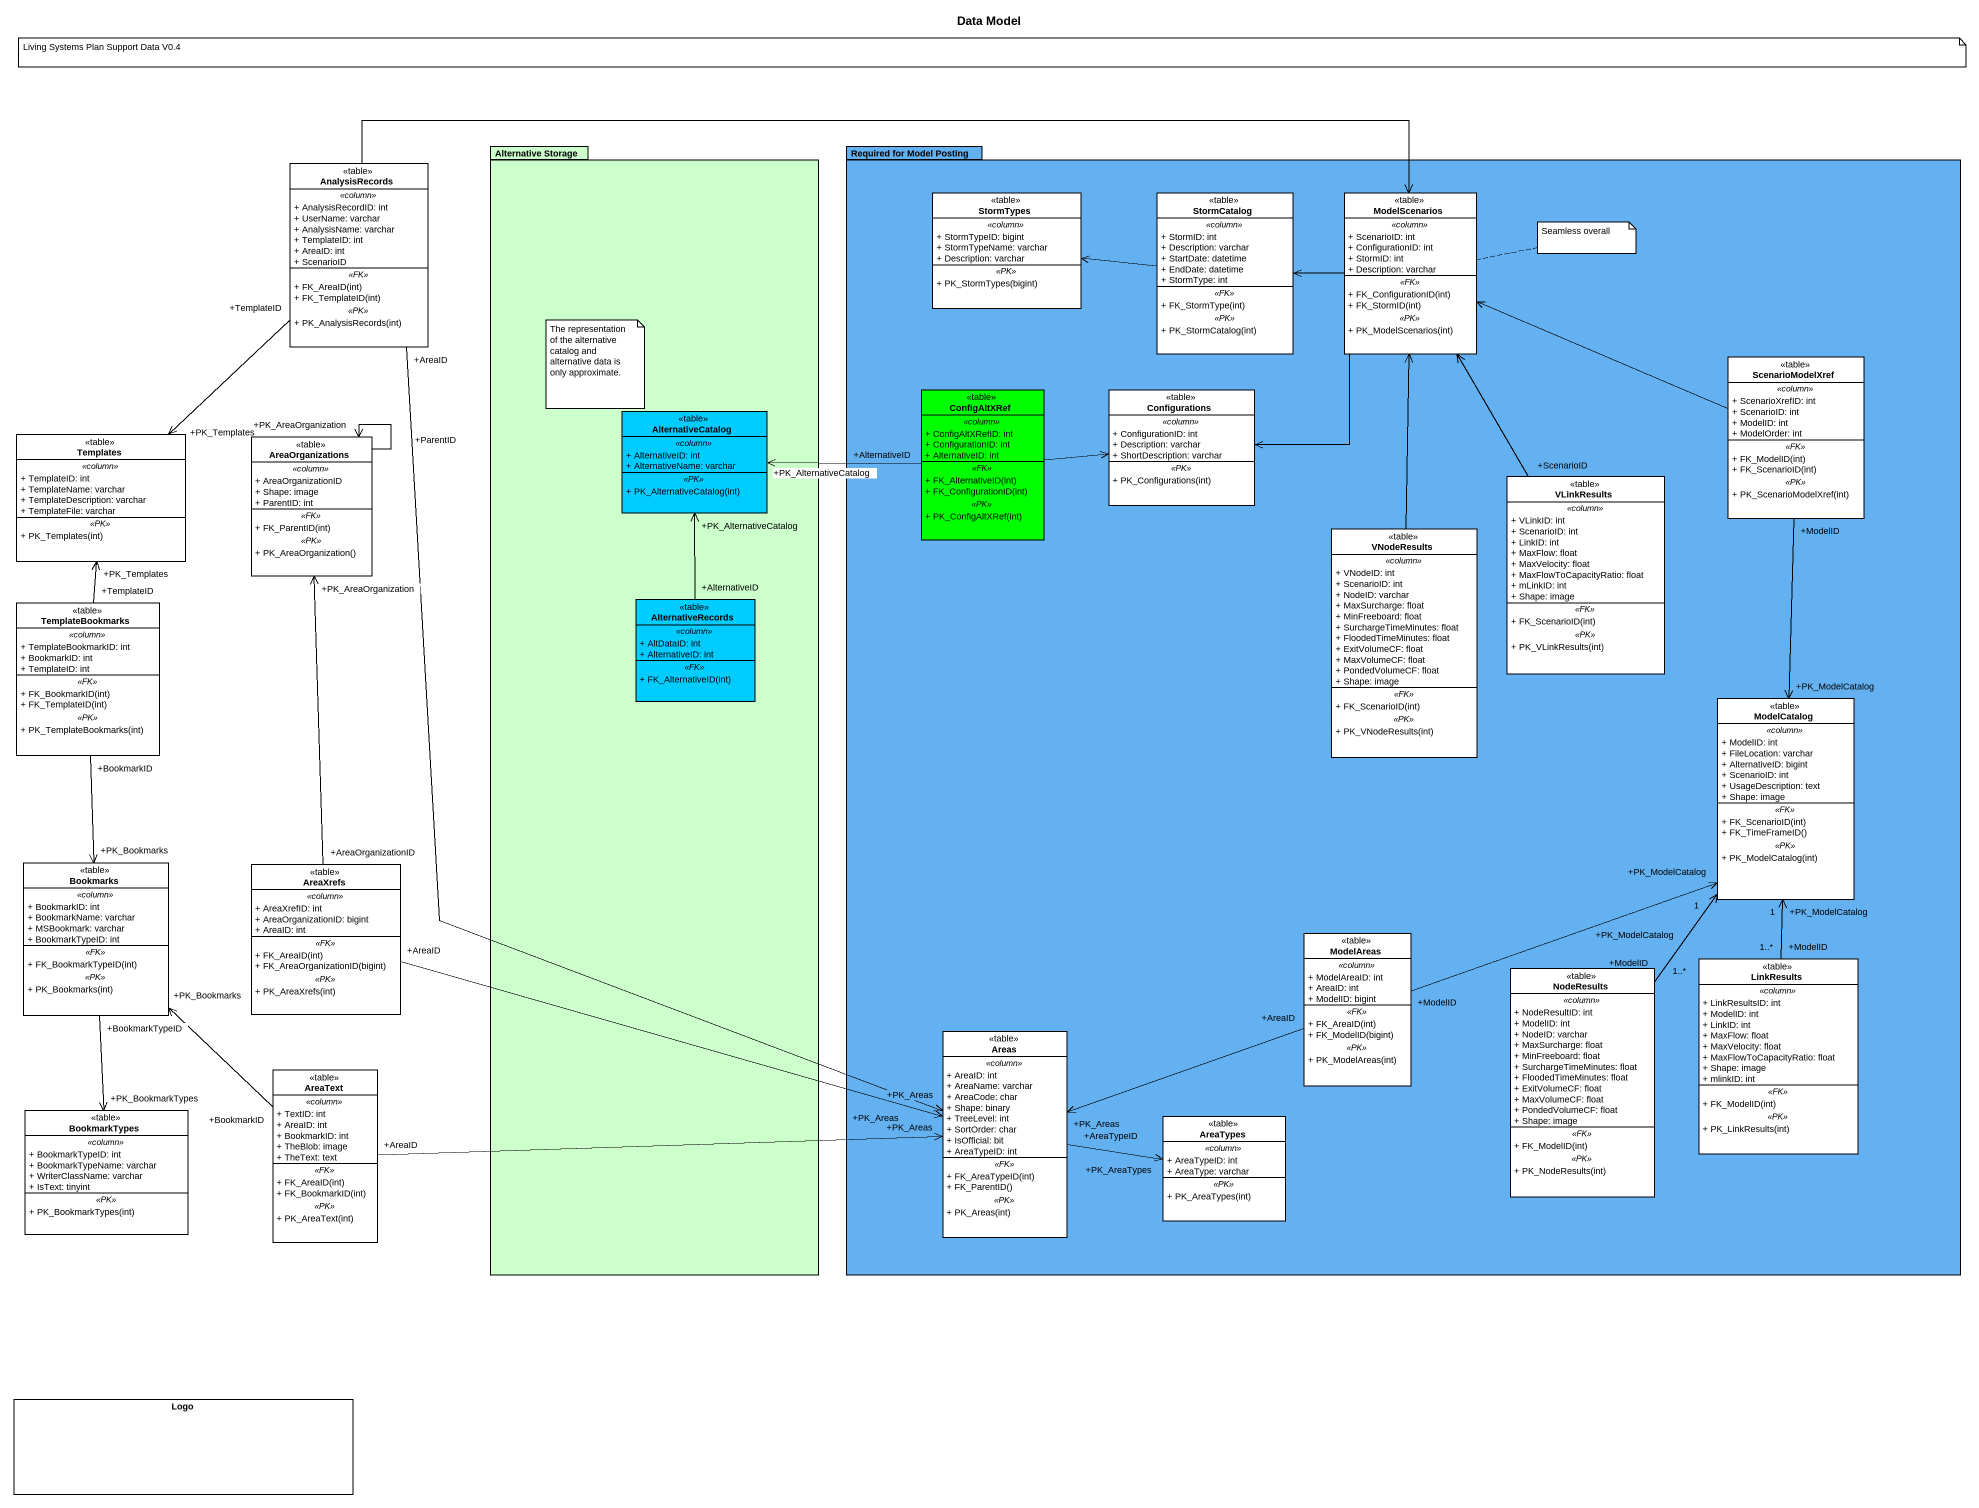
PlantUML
@startuml
title Data Model
allowmixing
hide circle
hide empty members
skinparam classAttributeIconSize 0
package "Alternative Storage" as Alternative_Storage #CCFFCC {
  class AlternativeCatalog <<table>> #00CCFF {
    .. <<column>> ..
    + AlternativeID: int
    + AlternativeName: varchar
    .. <<PK>> ..
    + PK_AlternativeCatalog(int)
  }
  class AlternativeRecords <<table>> #00CCFF {
    .. <<column>> ..
    + AltDataID: int
    + AlternativeID: int
    .. <<FK>> ..
    + FK_AlternativeID(int)
  }
}
package "Required for Model Posting" as Required_for_Model_Posting #63B1F1 {
  class StormTypes <<table>> {
    .. <<column>> ..
    + StormTypeID: bigint
    + StormTypeName: varchar
    + Description: varchar
    .. <<PK>> ..
    + PK_StormTypes(bigint)
  }
  class StormCatalog <<table>> {
    .. <<column>> ..
    + StormID: int
    + Description: varchar
    + StartDate: datetime
    + EndDate: datetime
    + StormType: int
    .. <<FK>> ..
    + FK_StormType(int)
    .. <<PK>> ..
    + PK_StormCatalog(int)
  }
  class ModelScenarios <<table>> {
    .. <<column>> ..
    + ScenarioID: int
    + ConfigurationID: int
    + StormID: int
    + Description: varchar
    .. <<FK>> ..
    + FK_ConfigurationID(int)
    + FK_StormID(int)
    .. <<PK>> ..
    + PK_ModelScenarios(int)
  }
  class ScenarioModelXref <<table>> {
    .. <<column>> ..
    + ScenarioXrefID: int
    + ScenarioID: int
    + ModelID: int
    + ModelOrder: int
    .. <<FK>> ..
    + FK_ModelID(int)
    + FK_ScenarioID(int)
    .. <<PK>> ..
    + PK_ScenarioModelXref(int)
  }
  class ConfigAltXRef <<table>> #00FF00 {
    .. <<column>> ..
    + ConfigAltXRefID: int
    + ConfigurationID: int
    + AlternativeID: int
    .. <<FK>> ..
    + FK_AlternativeID(int)
    + FK_ConfigurationID(int)
    .. <<PK>> ..
    + PK_ConfigAltXRef(int)
  }
  class Configurations <<table>> {
    .. <<column>> ..
    + ConfigurationID: int
    + Description: varchar
    + ShortDescription: varchar
    .. <<PK>> ..
    + PK_Configurations(int)
  }
  class VLinkResults <<table>> {
    .. <<column>> ..
    + VLinkID: int
    + ScenarioID: int
    + LinkID: int
    + MaxFlow: float
    + MaxVelocity: float
    + MaxFlowToCapacityRatio: float
    + mLinkID: int
    + Shape: image
    .. <<FK>> ..
    + FK_ScenarioID(int)
    .. <<PK>> ..
    + PK_VLinkResults(int)
  }
  class VNodeResults <<table>> {
    .. <<column>> ..
    + VNodeID: int
    + ScenarioID: int
    + NodeID: varchar
    + MaxSurcharge: float
    + MinFreeboard: float
    + SurchargeTimeMinutes: float
    + FloodedTimeMinutes: float
    + ExitVolumeCF: float
    + MaxVolumeCF: float
    + PondedVolumeCF: float
    + Shape: image
    .. <<FK>> ..
    + FK_ScenarioID(int)
    .. <<PK>> ..
    + PK_VNodeResults(int)
  }
  class ModelCatalog <<table>> {
    .. <<column>> ..
    + ModelID: int
    + FileLocation: varchar
    + AlternativeID: bigint
    + ScenarioID: int
    + UsageDescription: text
    + Shape: image
    .. <<FK>> ..
    + FK_ScenarioID(int)
    + FK_TimeFrameID()
    .. <<PK>> ..
    + PK_ModelCatalog(int)
  }
  class ModelAreas <<table>> {
    .. <<column>> ..
    + ModelAreaID: int
    + AreaID: int
    + ModelID: bigint
    .. <<FK>> ..
    + FK_AreaID(int)
    + FK_ModelID(bigint)
    .. <<PK>> ..
    + PK_ModelAreas(int)
  }
  class LinkResults <<table>> {
    .. <<column>> ..
    + LinkResultsID: int
    + ModelID: int
    + LinkID: int
    + MaxFlow: float
    + MaxVelocity: float
    + MaxFlowToCapacityRatio: float
    + Shape: image
    + mlinkID: int
    .. <<FK>> ..
    + FK_ModelID(int)
    .. <<PK>> ..
    + PK_LinkResults(int)
  }
  class NodeResults <<table>> {
    .. <<column>> ..
    + NodeResultID: int
    + ModelID: int
    + NodeID: varchar
    + MaxSurcharge: float
    + MinFreeboard: float
    + SurchargeTimeMinutes: float
    + FloodedTimeMinutes: float
    + ExitVolumeCF: float
    + MaxVolumeCF: float
    + PondedVolumeCF: float
    + Shape: image
    .. <<FK>> ..
    + FK_ModelID(int)
    .. <<PK>> ..
    + PK_NodeResults(int)
  }
  class Areas <<table>> {
    .. <<column>> ..
    + AreaID: int
    + AreaName: varchar
    + AreaCode: char
    + Shape: binary
    + TreeLevel: int
    + SortOrder: char
    + IsOfficial: bit
    + AreaTypeID: int
    .. <<FK>> ..
    + FK_AreaTypeID(int)
    + FK_ParentID()
    .. <<PK>> ..
    + PK_Areas(int)
  }
  class AreaTypes <<table>> {
    .. <<column>> ..
    + AreaTypeID: int
    + AreaType: varchar
    .. <<PK>> ..
    + PK_AreaTypes(int)
  }
}
class AnalysisRecords <<table>> {
  .. <<column>> ..
  + AnalysisRecordID: int
  + UserName: varchar
  + AnalysisName: varchar
  + TemplateID: int
  + AreaID: int
  + ScenarioID
  .. <<FK>> ..
  + FK_AreaID(int)
  + FK_TemplateID(int)
  .. <<PK>> ..
  + PK_AnalysisRecords(int)
}
class Templates <<table>> {
  .. <<column>> ..
  + TemplateID: int
  + TemplateName: varchar
  + TemplateDescription: varchar
  + TemplateFile: varchar
  .. <<PK>> ..
  + PK_Templates(int)
}
class AreaOrganizations <<table>> {
  .. <<column>> ..
  + AreaOrganizationID
  + Shape: image
  + ParentID: int
  .. <<FK>> ..
  + FK_ParentID(int)
  .. <<PK>> ..
  + PK_AreaOrganization()
}
class TemplateBookmarks <<table>> {
  .. <<column>> ..
  + TemplateBookmarkID: int
  + BookmarkID: int
  + TemplateID: int
  .. <<FK>> ..
  + FK_BookmarkID(int)
  + FK_TemplateID(int)
  .. <<PK>> ..
  + PK_TemplateBookmarks(int)
}
class Bookmarks <<table>> {
  .. <<column>> ..
  + BookmarkID: int
  + BookmarkName: varchar
  + MSBookmark: varchar
  + BookmarkTypeID: int
  .. <<FK>> ..
  + FK_BookmarkTypeID(int)
  .. <<PK>> ..
  + PK_Bookmarks(int)
}
class AreaXrefs <<table>> {
  .. <<column>> ..
  + AreaXrefID: int
  + AreaOrganizationID: bigint
  + AreaID: int
  .. <<FK>> ..
  + FK_AreaID(int)
  + FK_AreaOrganizationID(bigint)
  .. <<PK>> ..
  + PK_AreaXrefs(int)
}
class AreaText <<table>> {
  .. <<column>> ..
  + TextID: int
  + AreaID: int
  + BookmarkID: int
  + TheBlob: image
  + TheText: text
  .. <<FK>> ..
  + FK_AreaID(int)
  + FK_BookmarkID(int)
  .. <<PK>> ..
  + PK_AreaText(int)
}
class BookmarkTypes <<table>> {
  .. <<column>> ..
  + BookmarkTypeID: int
  + BookmarkTypeName: varchar
  + WriterClassName: varchar
  + IsText: tinyint
  .. <<PK>> ..
  + PK_BookmarkTypes(int)
}
rectangle Logo
AnalysisRecords -right-> ModelScenarios
AnalysisRecords "+TemplateID" --> "+PK_Templates" Templates
AnalysisRecords "+AreaID" --> "+PK_Areas" Areas
StormCatalog -left-> StormTypes
ModelScenarios -left-> StormCatalog
ModelScenarios --> Configurations
ScenarioModelXref -left-> ModelScenarios
ScenarioModelXref "+ModelID" --> "+PK_ModelCatalog" ModelCatalog
ConfigAltXRef "+AlternativeID" -left-> "+PK_AlternativeCatalog" AlternativeCatalog
ConfigAltXRef -right-> Configurations
AreaOrganizations "+ParentID" --> "+PK_AreaOrganization" AreaOrganizations
VLinkResults "+ScenarioID" -up-> ModelScenarios
VNodeResults -up-> ModelScenarios
TemplateBookmarks "+TemplateID" -up-> "+PK_Templates" Templates
TemplateBookmarks "+BookmarkID" --> "+PK_Bookmarks" Bookmarks
AlternativeRecords "+AlternativeID" -up-> "+PK_AlternativeCatalog" AlternativeCatalog
Bookmarks "+BookmarkTypeID" --> "+PK_BookmarkTypes" BookmarkTypes
AreaXrefs "+AreaOrganizationID" -up-> "+PK_AreaOrganization" AreaOrganizations
AreaXrefs "+AreaID" -right-> "+PK_Areas" Areas
ModelAreas "+ModelID" -right-> "+PK_ModelCatalog" ModelCatalog
ModelAreas "+AreaID" -left-> "+PK_Areas" Areas
LinkResults "+ModelID\n1..*" -up-> "+PK_ModelCatalog\n1" ModelCatalog
NodeResults "+ModelID\n1..*" -up-> "+PK_ModelCatalog\n1" ModelCatalog
Areas "+AreaTypeID" -right-> "+PK_AreaTypes" AreaTypes
AreaText "+BookmarkID" -up-> "+PK_Bookmarks" Bookmarks
AreaText "+AreaID" -right-> "+PK_Areas" Areas
note as N1
  Living Systems Plan Support Data V0.4
end note
note right of ModelScenarios : Seamless overall
note as N3
  The representation of the alternative catalog and alternative data is only approximate.
end note
@enduml
